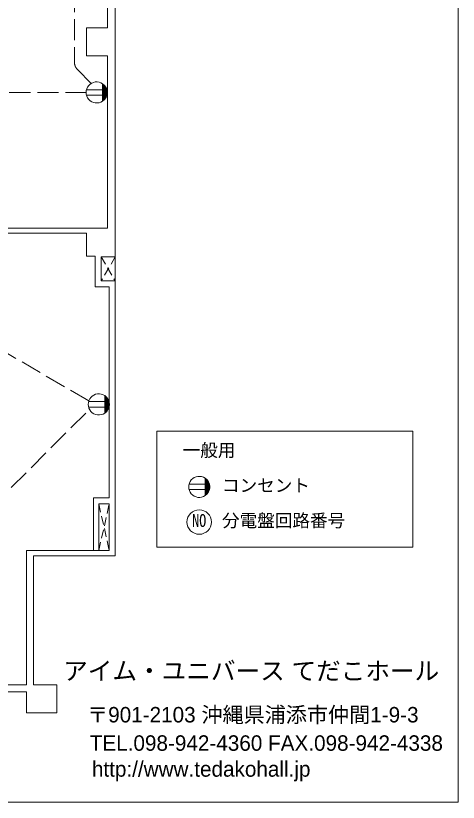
# Model space of a CAD drawing. Units: millimetres, scale not verified, with parts at other scales. Extents: x -74784 to -18784, y -38641 to 559.
# Drawn here: x -31363 to -18784, y -38641 to -16259 of the extents above; entities that cross this region are included whole.
import ezdxf
from ezdxf.enums import TextEntityAlignment as Align

# ---------------------------------------------------------------- set-up
doc = ezdxf.new("R2010")
doc.units = ezdxf.units.MM
doc.header["$LTSCALE"] = 200
doc.linetypes.add('DASHED1', pattern=[1.8, 1.2, -0.6])
doc.linetypes.add('DASHED3', pattern=[4, 3, -1])
for name, color, linetype, lineweight in [('1-0_155', 7, 'DASHED1', 9), ('1-8', 7, 'Continuous', 9), ('8-1', 7, 'Continuous', 9), ('8-2', 7, 'Continuous', 9), ('8-F', 7, 'Continuous', 9), ('F-1', 7, 'Continuous', 9)]:
    doc.layers.add(name, color=color, linetype=linetype, lineweight=lineweight)
doc.layers.add('1-A', color=7, linetype='Continuous')
doc.styles.add('HG明朝B', font='')
doc.styles.add('ＭＳ ゴシック', font='')
doc.styles.get('HG明朝B').set_extended_font_data('HG明朝B')
doc.styles.get('ＭＳ ゴシック').set_extended_font_data('MS Gothic')

msp = doc.modelspace()

# ---------------------------------------------------------------- linework, layer by layer
at = {"layer": '1-0_155'}
for p, q in [((-28933.4, -23121), (-28533.4, -23806)), ((-28533.4, -23121), (-28933.4, -23806)), ((-29003.4, -30151), (-28703.4, -31476)), ((-29003.4, -31476), (-28703.4, -30151))]:
    msp.add_line(p, q, dxfattribs=at)
at = {"layer": '1-8'}
msp.add_line((-31053.4, -35301), (-36353.4, -35301), dxfattribs=at)
for points in [[(-28533.4, -5181), (-28533.4, -31626), (-30853.4, -31626)], [(-35353.4, -24321.2), (-35353.4, -22301), (-28753.4, -22301), (-28753.4, -17401), (-29353.4, -17401), (-29353.4, -16601), (-28753.4, -16601), (-28753.4, -11701), (-29353.4, -11701), (-29353.4, -10901), (-28753.4, -10901), (-28753.4, -7349.8)], [(-29153.4, -31476), (-29153.4, -29976), (-28703.4, -29976), (-28703.4, -23976), (-29103.4, -23976), (-29103.4, -23101), (-29353.4, -23101), (-29353.4, -22451), (-32178.4, -22451), (-32178.4, -24126), (-34553.4, -24126), (-34553.4, -25051), (-35353.4, -25051), (-35353.4, -24851), (-34753.4, -24851), (-34753.4, -23451)], [(-28533.4, -23121), (-28933.4, -23121), (-28933.4, -23806), (-28533.4, -23806)], [(-28703.4, -30151), (-28703.4, -31476), (-31053.4, -31476), (-31053.4, -35301)], [(-28703.4, -30151), (-29003.4, -30151), (-29003.4, -31476)], [(-30853.4, -31626), (-30853.4, -35301), (-30193.4, -35301), (-30193.4, -36101), (-31053.4, -36101), (-31053.4, -35501), (-36353.4, -35501)]]:
    msp.add_lwpolyline(points, dxfattribs=at)
at = {"layer": '8-1'}
for p, q in [((-28894.2, -18192.7), (-28894.2, -18690.4)), ((-28878, -18204.5), (-28878, -18678.7)), ((-28861.8, -18217.9), (-28861.8, -18665.2)), ((-28845.6, -18233.6), (-28845.6, -18649.6)), ((-28829.4, -18251.9), (-28829.4, -18631.3)), ((-28813.2, -18273.7), (-28813.2, -18609.5)), ((-28797, -18300.6), (-28797, -18582.6)), ((-28780.8, -18336.5), (-28780.8, -18546.6)), ((-28894.2, -18363.5), (-29351.4, -18363.5)), ((-28894.2, -18519.7), (-29351.4, -18519.7)), ((-28764.5, -18400.8), (-28764.5, -18482.3)), ((-28833.2, -27069.9), (-28833.2, -27567.6)), ((-28817, -27081.6), (-28817, -27555.9)), ((-28833.2, -27240.6), (-29290.4, -27240.6)), ((-28800.8, -27095.1), (-28800.8, -27542.4)), ((-28784.6, -27110.7), (-28784.6, -27526.7)), ((-28768.4, -27129), (-28768.4, -27508.4)), ((-28752.2, -27150.8), (-28752.2, -27486.7)), ((-28736, -27177.7), (-28736, -27459.7)), ((-28719.8, -27213.7), (-28719.8, -27423.8)), ((-28703.6, -27278), (-28703.6, -27359.5)), ((-28833.2, -27396.8), (-29290.4, -27396.8))]:
    msp.add_line(p, q, dxfattribs=at)
for centre, start, end in [((-29061.8, -18441.6), 56.0455, 303.95448), ((-29061.8, -18441.6), 303.95448, 56.0455), ((-29061.8, -18441.6), 303.95448, 56.0455), ((-29000.8, -27318.7), 56.0455, 303.95448), ((-29000.8, -27318.7), 303.95448, 56.0455), ((-29000.8, -27318.7), 303.95448, 56.0455)]:
    msp.add_arc(centre, 300, start, end, dxfattribs=at)
at = {"layer": '8-2', "linetype": 'DASHED3'}
for p, q in [((-29693.7, -9956), (-29693.7, -17581.3)), ((-29605.8, -17793.4), (-29215.4, -18183.9)), ((-37146.4, -18440.8), (-29361.8, -18440.8)), ((-29284.2, -27220.5), (-33607.9, -24698.3)), ((-34322.9, -32516), (-29266, -27459))]:
    msp.add_line(p, q, dxfattribs=at)
at = {"layer": '8-2'}
msp.add_circle((-26146.8, -30667), 348, dxfattribs=at)
at = {"layer": '8-2', "linetype": 'DASHED3'}
msp.add_arc((-29393.7, -17581.3), 300, 180, 225, dxfattribs=at)
at = {"layer": '8-F'}
for p, q in [((-25979.3, -29915.9), (-25979.3, -29418.2)), ((-25963.1, -29904.1), (-25963.1, -29429.9)), ((-25946.9, -29890.6), (-25946.9, -29443.4)), ((-25930.7, -29875), (-25930.7, -29459)), ((-25914.5, -29856.7), (-25914.5, -29477.3)), ((-25898.2, -29834.9), (-25898.2, -29499.1)), ((-25882, -29808), (-25882, -29526)), ((-25979.3, -29588.9), (-26436.5, -29588.9)), ((-25979.3, -29745.1), (-26436.5, -29745.1)), ((-25865.8, -29772.1), (-25865.8, -29562)), ((-25849.6, -29707.8), (-25849.6, -29626.3))]:
    msp.add_line(p, q, dxfattribs=at)
for points in [[(-20072.4, -31385.9), (-27349.8, -31385.9), (-27349.8, -28080.2)], [(-27349.8, -28080.2), (-20072.4, -28080.2), (-20072.4, -31385.9)]]:
    msp.add_lwpolyline(points, dxfattribs=at)
for start, end in [(56.04552, 303.9545), (303.9545, 56.04552), (303.9545, 56.04552)]:
    msp.add_arc((-26146.8, -29667), 300, start, end, dxfattribs=at)
at = {"layer": 'F-1'}
for p, q in [((-18783.9, -38641.4), (-18783.9, 558.6)), ((-74783.9, -38641.4), (-18783.9, -38641.4))]:
    msp.add_line(p, q, dxfattribs=at)

# ---------------------------------------------------------------- texts
at = {"layer": '1-A', "style": 'ＭＳ ゴシック'}
for s, p in [('一般用', (-26617.8, -28917)), ('コンセント', (-25499.3, -29917)), ('分電盤回路番号', (-25499.3, -30917))]:
    msp.add_text(s, height=366.6, dxfattribs=at).set_placement(p, align=Align.BOTTOM_LEFT)
at = {"layer": '8-2', "style": 'ＭＳ ゴシック', "width": 0.8}
msp.add_text('NO', height=366.6, dxfattribs=at).set_placement((-26346.8, -30917), align=Align.BOTTOM_LEFT)
at = {"layer": 'F-1', "style": 'HG明朝B'}
for s, height, p in [('アイム・ユニバース てだこホール', 513.2, (-30015.3, -35312.1)), ('〒901-2103 沖縄県浦添市仲間1-9-3', 439.9, (-29335.2, -36501.6)), ('TEL.098-942-4360 FAX.098-942-4338', 439.9, (-29259.2, -37308.3)), ('http://www.tedakohall.jp', 439.9, (-29197.4, -38046.2))]:
    msp.add_text(s, height=height, dxfattribs=at).set_placement(p, align=Align.BOTTOM_LEFT)

doc.saveas('drawing.dxf')
